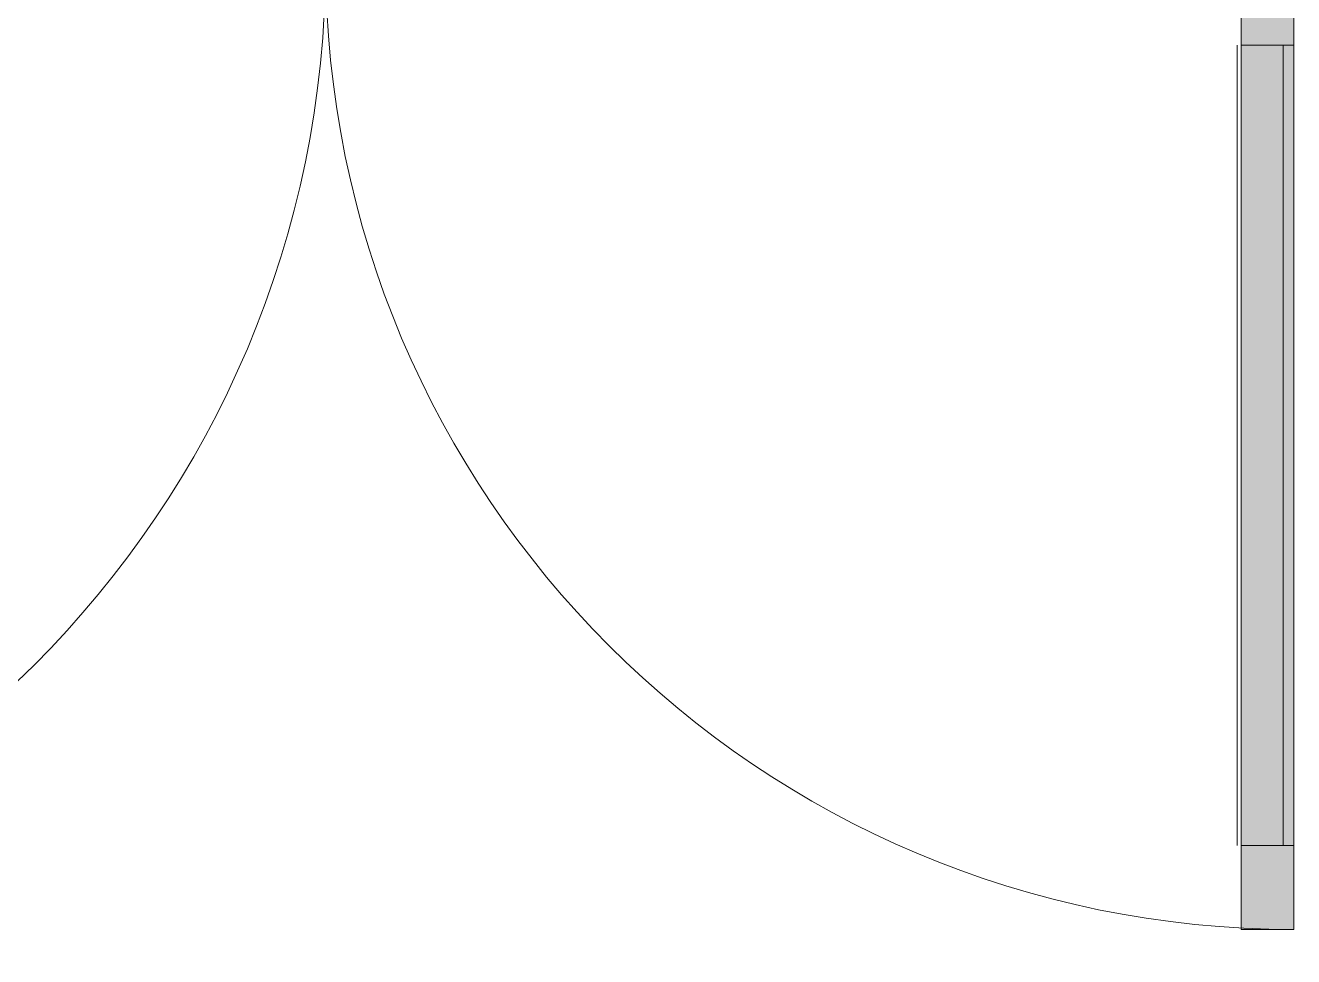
# Model space of a CAD drawing. Header units: millimetres. Extents: x 81676 to 276943, y -8553 to 29000.
# Drawn here: x 234509 to 235720, y 6540 to 7429 of the extents above; entities that cross this region are included whole.
import ezdxf

# ---------------------------------------------------------------- set-up
doc = ezdxf.new("R2010")
doc.units = ezdxf.units.MM
for name, color, linetype, lineweight, true_color in [('A-DETL-GENF-4', 7, 'Continuous', 5, 0xaaaaaa), ('A-DETL-GENF-5', 7, 'Continuous', 5, 0xe2e2e2), ('A-DOOR-1', 7, 'Continuous', 5, 0xb7b7b7), ('A-DOOR-4', 7, 'Continuous', 5, 0xaaaaaa)]:
    doc.layers.add(name, color=color, linetype=linetype, lineweight=lineweight, true_color=true_color)

# ---------------------------------------------------------------- blocks, each defined once
blk = doc.blocks.new('Дверь_Витражная_СКБ_2Ст - ВВ-17-31911620-1_6_3_птичка')
at = {"layer": 'A-DETL-GENF-5'}
blk.add_hatch(color=256, dxfattribs=at).paths.add_polyline_path([(937, -944), (937, -20), (887, -20), (887, -944)])
at = {"layer": 'A-DETL-GENF-4'}
for p, q in [((887, -944), (887, -20)), ((887, -20), (887, -944)), ((937, -944), (937, -20)), ((937, -944), (937, -20)), ((883, -864), (883, -100)), ((937, -100), (887, -100)), ((927, -864), (927, -100)), ((937, -864), (887, -864)), ((937, -944), (887, -944)), ((887, -944), (937, -944))]:
    blk.add_line(p, q, dxfattribs=at)
at = {"layer": 'A-DOOR-4'}
blk.add_line((937, -944), (937, -20), dxfattribs=at)
for centre, radius, start, end in [((-937, -20), 950, 270, 0), ((937, -20), 924, 180, 270)]:
    blk.add_arc(centre, radius, start, end, dxfattribs=at)

msp = doc.modelspace()

# ---------------------------------------------------------------- block references
at = {"layer": 'A-DOOR-1'}
msp.add_blockref('Дверь_Витражная_СКБ_2Ст - ВВ-17-31911620-1_6_3_птичка', (234783, 7510), dxfattribs=at)

doc.saveas('drawing.dxf')
